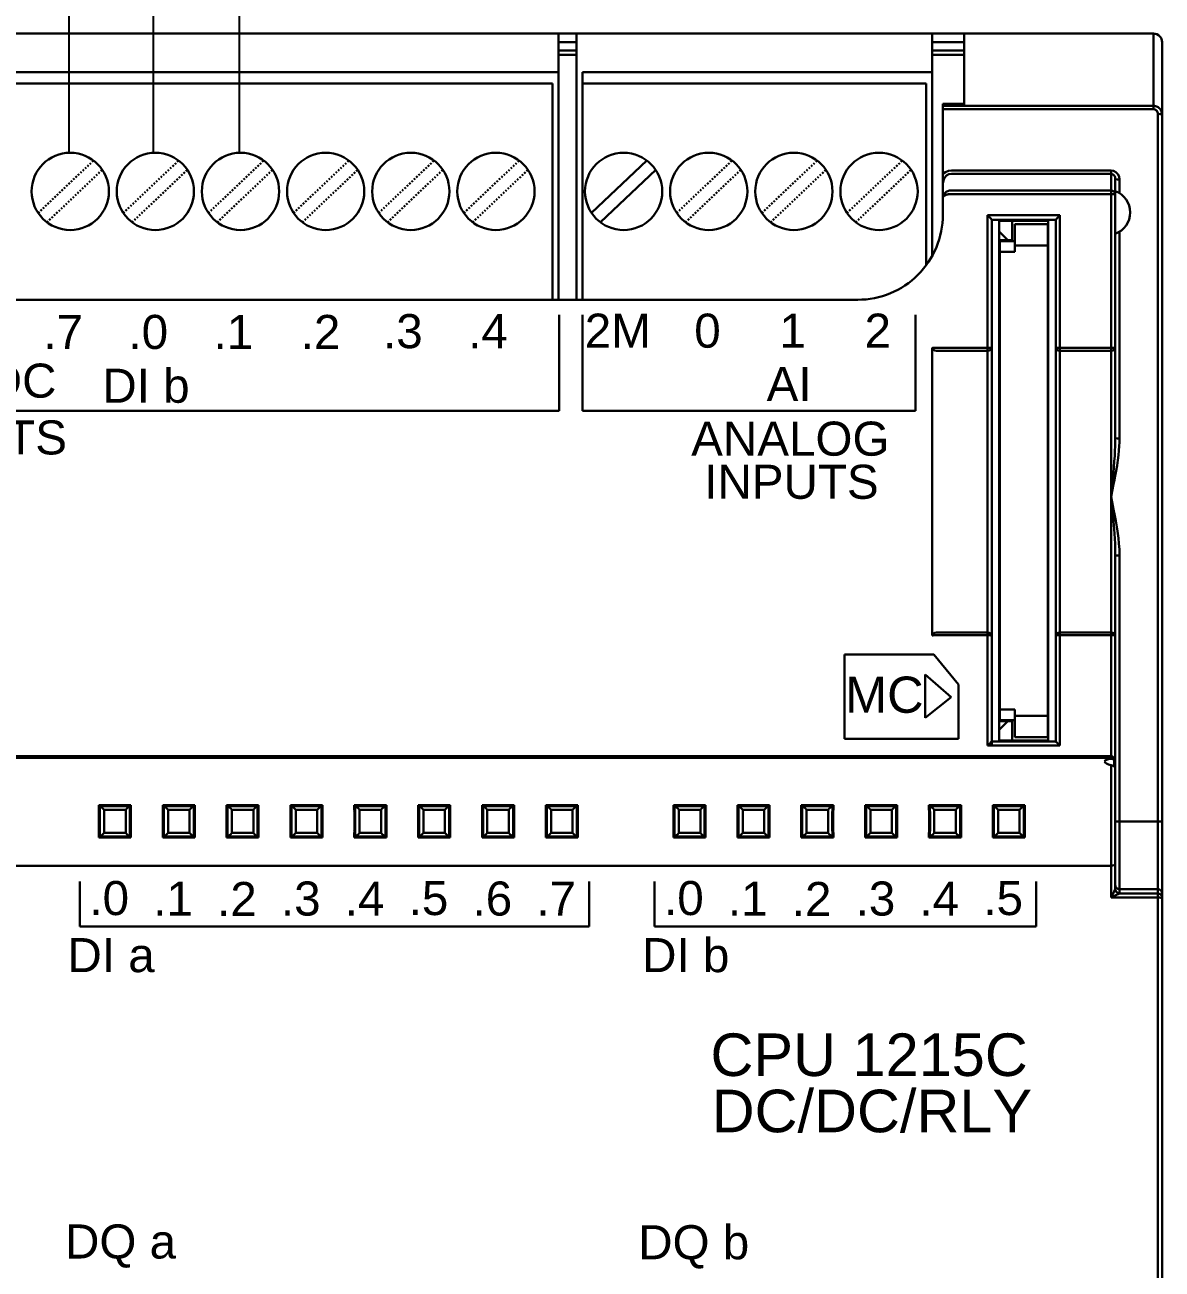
# Model space of a CAD drawing. Extents: x 0 to 414, y 0 to 296.
# Drawn here: x 231.6 to 302.1, y 155.5 to 232.6 of the extents above; entities that cross this region are included whole.
import ezdxf

# ---------------------------------------------------------------- set-up
doc = ezdxf.new("R2010")
doc.units = 0
doc.linetypes.add('DOT', pattern=[0.2, 0.1, -0.1])
doc.layers.get('0').update_dxf_attribs({"lineweight": 30})
doc.layers.add('YEL_14_THHN', color=2, linetype='Continuous')
doc.styles.get("Standard").update_dxf_attribs({"font": 'arial.ttf'})

msp = doc.modelspace()

# ---------------------------------------------------------------- linework, layer by layer
at = {"color": 7, "linetype": 'Continuous'}
for p, q in [((301.604, 232.098), (157.521, 232.098)), ((264.713, 215.606), (264.713, 232.098)), ((264.713, 231.571), (265.822, 231.571)), ((265.822, 215.606), (265.822, 232.098)), ((287.882, 218.328), (287.882, 232.098)), ((287.882, 231.571), (289.861, 231.571)), ((289.861, 227.713), (289.861, 232.098)), ((301.604, 232.098), (301.604, 227.408)), ((302.132, 231.571), (302.132, 183.279)), ((302.132, 100.683), (302.132, 231.571)), ((264.713, 231.043), (265.822, 231.043)), ((265.822, 230.779), (264.713, 230.779)), ((287.882, 231.043), (289.861, 231.043)), ((289.861, 230.779), (287.882, 230.779)), ((264.713, 229.71), (162.535, 229.71)), ((266.205, 229.71), (266.205, 215.606)), ((287.882, 229.71), (266.205, 229.71)), ((162.918, 228.998), (264.331, 228.998)), ((264.331, 228.998), (264.331, 215.606)), ((266.205, 228.998), (287.499, 228.998)), ((287.499, 228.998), (287.499, 217.734)), ((288.541, 220.883), (288.541, 227.748)), ((289.861, 227.748), (288.541, 227.748)), ((289.861, 227.713), (288.541, 227.713)), ((288.541, 227.619), (301.604, 227.619)), ((288.541, 227.408), (301.604, 227.408)), ((301.868, 105.131), (301.868, 227.122)), ((289.069, 223.62), (298.965, 223.62)), ((298.965, 187.153), (298.965, 223.62)), ((289.069, 223.405), (298.965, 223.405)), ((299.229, 207.035), (299.229, 223.09)), ((299.493, 223.05), (299.493, 222.2)), ((298.965, 222.382), (289.069, 222.382)), ((298.965, 222.154), (289.069, 222.156)), ((291.312, 220.843), (295.798, 220.843)), ((291.312, 187.974), (291.312, 220.843)), ((291.576, 212.86), (291.576, 220.555)), ((291.576, 220.553), (295.534, 220.553)), ((291.576, 220.553), (295.534, 220.553)), ((292.038, 220.487), (291.972, 220.553)), ((295.073, 220.487), (295.139, 220.553)), ((295.534, 188.227), (295.534, 220.555)), ((295.798, 187.974), (295.798, 220.843)), ((292.038, 220.487), (295.073, 220.487)), ((292.038, 188.293), (292.038, 220.487)), ((292.566, 219.3), (292.038, 219.828)), ((292.83, 220.487), (292.83, 219.3)), ((295.04, 220.29), (292.995, 220.29)), ((292.995, 218.574), (292.995, 220.29)), ((295.04, 188.491), (295.04, 220.29)), ((295.073, 220.487), (295.073, 188.293)), ((299.493, 219.83), (299.493, 207.012)), ((292.83, 219.3), (292.038, 219.3)), ((292.071, 219.234), (292.995, 219.234)), ((292.071, 219.234), (292.995, 219.234)), ((292.071, 189.547), (292.071, 219.234)), ((292.071, 218.574), (292.995, 218.574)), ((295.04, 218.97), (292.995, 218.97)), ((283.264, 215.606), (167.153, 215.606)), ((291.576, 194.544), (291.576, 212.86)), ((287.882, 212.612), (287.882, 194.801)), ((288.137, 212.629), (291.303, 212.629)), ((288.137, 212.445), (291.303, 212.445)), ((295.798, 212.629), (298.965, 212.629)), ((295.798, 212.445), (298.965, 212.445)), ((299.08, 204.545), (299.029, 204.014)), ((299.029, 204.014), (298.965, 203.384)), ((299.041, 203.749), (298.965, 203.384)), ((299.127, 204.173), (299.041, 203.749)), ((298.965, 203.385), (299.037, 202.665)), ((298.965, 203.384), (299.077, 202.842)), ((299.037, 202.665), (299.073, 202.298)), ((299.229, 199.769), (299.229, 187.069)), ((299.229, 186.96), (299.229, 199.769)), ((299.493, 199.753), (299.493, 178.814)), ((291.306, 194.987), (288.139, 194.987)), ((291.306, 194.813), (288.139, 194.813)), ((291.576, 187.974), (291.576, 194.682)), ((298.965, 194.987), (295.798, 194.987)), ((298.965, 194.813), (295.798, 194.813)), ((292.071, 193.571), (292.038, 193.571)), ((292.071, 190.206), (292.995, 190.206)), ((292.995, 188.491), (292.995, 190.206)), ((292.995, 189.811), (295.04, 189.811)), ((292.038, 189.481), (292.83, 189.481)), ((292.038, 188.953), (292.566, 189.481)), ((292.071, 189.547), (292.995, 189.547)), ((292.83, 189.481), (292.83, 188.293)), ((291.576, 188.227), (295.534, 188.227)), ((291.576, 188.227), (295.535, 188.227)), ((292.038, 188.293), (291.972, 188.227)), ((295.073, 188.293), (292.038, 188.293)), ((292.995, 188.491), (295.04, 188.491)), ((295.073, 188.293), (295.139, 188.227)), ((291.312, 187.974), (295.798, 187.974)), ((298.965, 187.311), (229.761, 187.311)), ((298.965, 187.223), (229.761, 187.223)), ((298.965, 178.552), (298.965, 186.77)), ((299.163, 186.669), (299.163, 187.075)), ((299.212, 186.998), (299.163, 187.075)), ((299.209, 187.06), (299.229, 186.96)), ((299.229, 186.909), (299.212, 186.998)), ((299.229, 179.077), (299.229, 186.909)), ((238.209, 184.273), (236.221, 184.273)), ((236.221, 184.273), (236.283, 184.212)), ((236.283, 184.212), (236.341, 184.211)), ((238.09, 184.211), (236.341, 184.211)), ((237.883, 183.995), (236.548, 183.995)), ((238.09, 184.211), (238.148, 184.212)), ((238.209, 184.273), (238.148, 184.212)), ((238.173, 183.643), (238.172, 183.485)), ((238.208, 183.959), (238.183, 183.939)), ((238.183, 183.939), (238.208, 183.844)), ((242.168, 184.273), (240.18, 184.273)), ((240.241, 184.212), (240.18, 184.273)), ((240.206, 183.939), (240.181, 183.844)), ((240.216, 183.581), (240.215, 183.726)), ((240.217, 183.413), (240.216, 183.581)), ((240.241, 184.212), (240.299, 184.211)), ((242.048, 184.211), (240.299, 184.211)), ((241.841, 183.995), (240.506, 183.995)), ((242.048, 184.211), (242.106, 184.212)), ((242.106, 184.212), (242.168, 184.273)), ((242.131, 183.643), (242.13, 183.485)), ((242.167, 183.959), (242.141, 183.939)), ((242.141, 183.939), (242.166, 183.844)), ((246.126, 184.273), (244.138, 184.273)), ((244.199, 184.212), (244.138, 184.273)), ((244.165, 183.939), (244.139, 183.844)), ((244.175, 183.581), (244.173, 183.726)), ((244.176, 183.413), (244.175, 183.581)), ((244.199, 184.212), (244.257, 184.211)), ((246.007, 184.211), (244.257, 184.211)), ((245.8, 183.995), (244.464, 183.995)), ((246.007, 184.211), (246.064, 184.212)), ((246.064, 184.212), (246.126, 184.273)), ((246.089, 183.567), (246.088, 183.399)), ((246.125, 183.959), (246.099, 183.939)), ((246.099, 183.939), (246.125, 183.844)), ((250.084, 184.273), (248.096, 184.273)), ((248.158, 184.212), (248.096, 184.273)), ((248.123, 183.939), (248.098, 183.844)), ((248.133, 183.581), (248.131, 183.726)), ((248.134, 183.413), (248.133, 183.581)), ((248.158, 184.212), (248.216, 184.211)), ((249.965, 184.211), (248.216, 184.211)), ((249.758, 183.995), (248.423, 183.995)), ((249.965, 184.211), (250.023, 184.212)), ((250.023, 184.212), (250.084, 184.273)), ((250.048, 183.643), (250.047, 183.485)), ((250.083, 183.959), (250.058, 183.939)), ((250.058, 183.939), (250.083, 183.844)), ((254.043, 184.273), (252.055, 184.273)), ((252.116, 184.212), (252.055, 184.273)), ((252.081, 183.939), (252.056, 183.844)), ((252.091, 183.581), (252.09, 183.726)), ((252.092, 183.413), (252.091, 183.581)), ((252.116, 184.212), (252.174, 184.211)), ((253.923, 184.211), (252.174, 184.211)), ((253.716, 183.995), (252.381, 183.995)), ((253.923, 184.211), (253.981, 184.212)), ((253.981, 184.212), (254.043, 184.273)), ((254.006, 183.643), (254.005, 183.485)), ((254.042, 183.959), (254.016, 183.939)), ((254.016, 183.939), (254.041, 183.844)), ((258.001, 184.273), (256.013, 184.273)), ((256.074, 184.212), (256.013, 184.273)), ((256.04, 183.939), (256.014, 183.844)), ((256.05, 183.581), (256.048, 183.726)), ((256.051, 183.413), (256.05, 183.581)), ((256.074, 184.212), (256.132, 184.211)), ((257.882, 184.211), (256.132, 184.211)), ((257.675, 183.995), (256.339, 183.995)), ((257.882, 184.211), (257.939, 184.212)), ((257.939, 184.212), (258.001, 184.273)), ((257.965, 183.643), (257.963, 183.485)), ((258, 183.959), (257.974, 183.939)), ((257.974, 183.939), (258, 183.844)), ((261.959, 184.273), (259.971, 184.273)), ((260.033, 184.212), (259.971, 184.273)), ((259.998, 183.939), (259.972, 183.844)), ((260.008, 183.581), (260.006, 183.726)), ((260.009, 183.413), (260.008, 183.581)), ((260.033, 184.212), (260.091, 184.211)), ((261.84, 184.211), (260.091, 184.211)), ((261.633, 183.995), (260.298, 183.995)), ((261.84, 184.211), (261.898, 184.212)), ((261.898, 184.212), (261.959, 184.273)), ((261.923, 183.643), (261.922, 183.485)), ((261.958, 183.959), (261.932, 183.939)), ((261.932, 183.939), (261.958, 183.844)), ((265.918, 184.273), (263.93, 184.273)), ((263.991, 184.212), (263.93, 184.273)), ((263.956, 183.939), (263.931, 183.844)), ((263.966, 183.581), (263.965, 183.726)), ((263.967, 183.413), (263.966, 183.581)), ((263.991, 184.212), (264.049, 184.211)), ((265.798, 184.211), (264.049, 184.211)), ((265.591, 183.995), (264.256, 183.995)), ((265.798, 184.211), (265.856, 184.212)), ((265.856, 184.212), (265.918, 184.273)), ((265.881, 183.643), (265.88, 183.485)), ((265.917, 183.959), (265.891, 183.939)), ((265.891, 183.939), (265.916, 183.844)), ((273.834, 184.273), (271.846, 184.273)), ((271.908, 184.212), (271.846, 184.273)), ((271.873, 183.939), (271.847, 183.844)), ((271.883, 183.581), (271.881, 183.726)), ((271.884, 183.413), (271.883, 183.581)), ((271.908, 184.212), (271.965, 184.211)), ((273.715, 184.211), (271.965, 184.211)), ((273.508, 183.995), (272.172, 183.995)), ((273.715, 184.211), (273.773, 184.212)), ((273.773, 184.212), (273.834, 184.273)), ((273.798, 183.643), (273.797, 183.485)), ((273.833, 183.959), (273.807, 183.939)), ((273.807, 183.939), (273.833, 183.844)), ((277.792, 184.273), (275.804, 184.273)), ((275.866, 184.212), (275.804, 184.273)), ((275.831, 183.939), (275.806, 183.844)), ((275.841, 183.581), (275.839, 183.726)), ((275.842, 183.413), (275.841, 183.581)), ((275.866, 184.212), (275.924, 184.211)), ((277.673, 184.211), (275.924, 184.211)), ((277.466, 183.995), (276.131, 183.995)), ((277.673, 184.211), (277.731, 184.212)), ((277.731, 184.212), (277.792, 184.273)), ((277.756, 183.643), (277.755, 183.485)), ((277.792, 183.959), (277.766, 183.939)), ((277.766, 183.939), (277.791, 183.844)), ((281.751, 184.273), (279.763, 184.273)), ((279.824, 184.212), (279.763, 184.273)), ((279.789, 183.939), (279.764, 183.844)), ((279.8, 183.581), (279.798, 183.726)), ((279.801, 183.413), (279.8, 183.581)), ((279.824, 184.212), (279.882, 184.211)), ((281.631, 184.211), (279.882, 184.211)), ((281.424, 183.995), (280.089, 183.995)), ((281.631, 184.211), (281.689, 184.212)), ((281.689, 184.212), (281.751, 184.273)), ((281.715, 183.643), (281.713, 183.485)), ((281.75, 183.959), (281.724, 183.939)), ((281.724, 183.939), (281.749, 183.844)), ((285.709, 184.273), (283.721, 184.273)), ((283.783, 184.212), (283.721, 184.273)), ((283.748, 183.939), (283.722, 183.844)), ((283.758, 183.581), (283.756, 183.726)), ((283.759, 183.413), (283.758, 183.581)), ((283.783, 184.212), (283.821, 184.211)), ((283.821, 184.211), (283.84, 184.211)), ((285.59, 184.211), (283.84, 184.211)), ((285.383, 183.995), (284.047, 183.995)), ((285.59, 184.211), (285.648, 184.212)), ((285.648, 184.212), (285.709, 184.273)), ((285.672, 183.567), (285.671, 183.399)), ((285.708, 183.959), (285.682, 183.939)), ((285.682, 183.939), (285.708, 183.844)), ((289.667, 184.273), (287.679, 184.273)), ((287.741, 184.212), (287.679, 184.273)), ((287.706, 183.939), (287.681, 183.844)), ((287.716, 183.581), (287.714, 183.726)), ((287.717, 183.413), (287.716, 183.581)), ((287.741, 184.212), (287.779, 184.211)), ((287.779, 184.211), (287.799, 184.211)), ((289.548, 184.211), (287.799, 184.211)), ((289.341, 183.995), (288.006, 183.995)), ((289.548, 184.211), (289.606, 184.212)), ((289.606, 184.212), (289.667, 184.273)), ((289.631, 183.643), (289.63, 183.485)), ((289.666, 183.959), (289.641, 183.939)), ((289.641, 183.939), (289.666, 183.844)), ((293.626, 184.273), (291.638, 184.273)), ((291.699, 184.212), (291.638, 184.273)), ((291.664, 183.939), (291.639, 183.844)), ((291.674, 183.581), (291.673, 183.726)), ((291.676, 183.413), (291.674, 183.581)), ((291.699, 184.212), (291.738, 184.211)), ((291.738, 184.211), (291.757, 184.211)), ((293.506, 184.211), (291.757, 184.211)), ((293.299, 183.995), (291.964, 183.995)), ((293.506, 184.211), (293.564, 184.212)), ((293.564, 184.212), (293.626, 184.273)), ((238.172, 183.485), (238.171, 183.311)), ((238.171, 183.311), (238.172, 183.136)), ((238.172, 183.136), (238.173, 182.971)), ((238.173, 182.971), (238.174, 182.828)), ((240.216, 182.904), (240.217, 183.062)), ((240.218, 183.236), (240.217, 183.413)), ((240.217, 183.062), (240.218, 183.236)), ((242.13, 183.485), (242.13, 183.311)), ((242.13, 183.311), (242.13, 183.136)), ((242.13, 183.136), (242.131, 182.971)), ((242.131, 182.971), (242.133, 182.828)), ((244.174, 182.904), (244.175, 183.062)), ((244.175, 183.062), (244.176, 183.236)), ((244.176, 183.236), (244.176, 183.413)), ((246.088, 183.399), (246.088, 183.223)), ((246.088, 183.223), (246.089, 183.052)), ((246.089, 183.052), (246.09, 182.896)), ((248.132, 182.904), (248.134, 183.062)), ((248.134, 183.236), (248.134, 183.413)), ((248.134, 183.062), (248.134, 183.236)), ((250.047, 183.485), (250.046, 183.311)), ((250.046, 183.311), (250.046, 183.136)), ((250.046, 183.136), (250.048, 182.971)), ((250.048, 182.971), (250.049, 182.828)), ((252.091, 182.904), (252.092, 183.062)), ((252.093, 183.236), (252.092, 183.413)), ((252.092, 183.062), (252.093, 183.236)), ((254.005, 183.485), (254.005, 183.311)), ((254.005, 183.311), (254.005, 183.136)), ((254.005, 183.136), (254.006, 182.971)), ((254.006, 182.971), (254.008, 182.828)), ((256.049, 182.904), (256.05, 183.062)), ((256.05, 183.062), (256.051, 183.236)), ((256.051, 183.236), (256.051, 183.413)), ((257.963, 183.485), (257.963, 183.311)), ((257.963, 183.311), (257.963, 183.136)), ((257.963, 183.136), (257.964, 182.971)), ((257.964, 182.971), (257.966, 182.828)), ((260.007, 182.904), (260.009, 183.062)), ((260.009, 183.236), (260.009, 183.413)), ((260.009, 183.062), (260.009, 183.236)), ((261.922, 183.485), (261.921, 183.311)), ((261.921, 183.311), (261.921, 183.136)), ((261.921, 183.136), (261.922, 182.971)), ((261.922, 182.971), (261.924, 182.828)), ((263.966, 182.904), (263.967, 183.062)), ((263.968, 183.236), (263.967, 183.413)), ((263.967, 183.062), (263.968, 183.236)), ((265.88, 183.485), (265.879, 183.311)), ((265.879, 183.311), (265.88, 183.136)), ((265.88, 183.136), (265.881, 182.971)), ((265.881, 182.971), (265.883, 182.828)), ((271.882, 182.904), (271.884, 183.062)), ((271.884, 183.236), (271.884, 183.413)), ((271.884, 183.062), (271.884, 183.236)), ((273.797, 183.485), (273.796, 183.311)), ((273.796, 183.311), (273.796, 183.136)), ((273.796, 183.136), (273.797, 182.971)), ((273.797, 182.971), (273.799, 182.828)), ((275.84, 182.904), (275.842, 183.062)), ((275.842, 183.236), (275.842, 183.413)), ((275.842, 183.062), (275.842, 183.236)), ((277.755, 183.485), (277.754, 183.311)), ((277.754, 183.311), (277.755, 183.136)), ((277.755, 183.136), (277.756, 182.971)), ((277.756, 182.971), (277.758, 182.828)), ((279.799, 182.904), (279.8, 183.062)), ((279.8, 183.062), (279.801, 183.236)), ((279.801, 183.236), (279.801, 183.413)), ((281.713, 183.485), (281.713, 183.311)), ((281.713, 183.311), (281.713, 183.136)), ((281.713, 183.136), (281.714, 182.971)), ((281.714, 182.971), (281.716, 182.828)), ((283.757, 182.904), (283.759, 183.062)), ((283.759, 183.236), (283.759, 183.413)), ((283.759, 183.062), (283.759, 183.236)), ((285.671, 183.399), (285.671, 183.223)), ((285.671, 183.223), (285.672, 183.052)), ((287.715, 182.904), (287.717, 183.062)), ((287.717, 183.236), (287.717, 183.413)), ((287.717, 183.062), (287.717, 183.236)), ((289.63, 183.485), (289.629, 183.311)), ((289.629, 183.311), (289.63, 183.136)), ((289.63, 183.136), (289.631, 182.971)), ((289.631, 182.971), (289.632, 182.828)), ((291.674, 182.904), (291.675, 183.062)), ((291.675, 183.062), (291.676, 183.236)), ((291.676, 183.236), (291.676, 183.413)), ((302.132, 183.279), (299.229, 183.279)), ((236.221, 182.285), (236.283, 182.347)), ((238.209, 182.285), (236.221, 182.285)), ((236.341, 182.348), (236.283, 182.347)), ((236.341, 182.348), (238.09, 182.348)), ((236.548, 182.564), (237.883, 182.564)), ((238.148, 182.347), (238.09, 182.348)), ((238.209, 182.285), (238.148, 182.347)), ((238.183, 182.62), (238.208, 182.714)), ((240.241, 182.347), (240.18, 182.285)), ((242.168, 182.285), (240.18, 182.285)), ((240.206, 182.62), (240.181, 182.714)), ((240.181, 182.599), (240.206, 182.62)), ((240.299, 182.348), (240.241, 182.347)), ((240.299, 182.348), (242.048, 182.348)), ((240.506, 182.564), (241.841, 182.564)), ((242.106, 182.347), (242.048, 182.348)), ((242.106, 182.347), (242.168, 182.285)), ((242.141, 182.62), (242.166, 182.714)), ((244.199, 182.347), (244.138, 182.285)), ((246.126, 182.285), (244.138, 182.285)), ((244.165, 182.62), (244.139, 182.714)), ((244.139, 182.599), (244.165, 182.62)), ((244.257, 182.348), (244.199, 182.347)), ((244.257, 182.348), (246.007, 182.348)), ((244.464, 182.564), (245.8, 182.564)), ((246.064, 182.347), (246.007, 182.348)), ((246.064, 182.347), (246.126, 182.285)), ((246.099, 182.62), (246.125, 182.714)), ((248.158, 182.347), (248.096, 182.285)), ((250.084, 182.285), (248.096, 182.285)), ((248.097, 182.599), (248.123, 182.62)), ((248.123, 182.62), (248.098, 182.714)), ((248.216, 182.348), (248.158, 182.347)), ((248.216, 182.348), (249.965, 182.348)), ((248.423, 182.564), (249.758, 182.564)), ((250.023, 182.347), (249.965, 182.348)), ((250.023, 182.347), (250.084, 182.285)), ((250.058, 182.62), (250.083, 182.714)), ((252.116, 182.347), (252.055, 182.285)), ((254.043, 182.285), (252.055, 182.285)), ((252.081, 182.62), (252.056, 182.714)), ((252.056, 182.599), (252.081, 182.62)), ((252.174, 182.348), (252.116, 182.347)), ((252.174, 182.348), (253.923, 182.348)), ((252.381, 182.564), (253.716, 182.564)), ((253.981, 182.347), (253.923, 182.348)), ((253.981, 182.347), (254.043, 182.285)), ((254.016, 182.62), (254.041, 182.714)), ((256.074, 182.347), (256.013, 182.285)), ((258.001, 182.285), (256.013, 182.285)), ((256.04, 182.62), (256.014, 182.714)), ((256.014, 182.599), (256.04, 182.62)), ((256.132, 182.348), (256.074, 182.347)), ((256.132, 182.348), (257.882, 182.348)), ((256.339, 182.564), (257.675, 182.564)), ((257.939, 182.347), (257.882, 182.348)), ((257.939, 182.347), (258.001, 182.285)), ((257.974, 182.62), (258, 182.714)), ((260.033, 182.347), (259.971, 182.285)), ((261.959, 182.285), (259.971, 182.285)), ((259.998, 182.62), (259.972, 182.714)), ((259.972, 182.599), (259.998, 182.62)), ((260.091, 182.348), (260.033, 182.347)), ((260.091, 182.348), (261.84, 182.348)), ((260.298, 182.564), (261.633, 182.564)), ((261.898, 182.347), (261.84, 182.348)), ((261.898, 182.347), (261.959, 182.285)), ((261.932, 182.62), (261.958, 182.714)), ((263.93, 182.599), (263.956, 182.62)), ((263.991, 182.347), (263.93, 182.285)), ((265.918, 182.285), (263.93, 182.285)), ((263.956, 182.62), (263.931, 182.714)), ((264.049, 182.348), (263.991, 182.347)), ((264.049, 182.348), (265.798, 182.348)), ((264.256, 182.564), (265.591, 182.564)), ((265.856, 182.347), (265.798, 182.348)), ((265.856, 182.347), (265.918, 182.285)), ((265.891, 182.62), (265.916, 182.714)), ((271.908, 182.347), (271.846, 182.285)), ((273.834, 182.285), (271.846, 182.285)), ((271.873, 182.62), (271.847, 182.714)), ((271.847, 182.599), (271.873, 182.62)), ((271.965, 182.348), (271.908, 182.347)), ((271.965, 182.348), (273.715, 182.348)), ((272.172, 182.564), (273.508, 182.564)), ((273.773, 182.347), (273.715, 182.348)), ((273.773, 182.347), (273.834, 182.285)), ((273.807, 182.62), (273.833, 182.714)), ((275.866, 182.347), (275.804, 182.285)), ((277.792, 182.285), (275.804, 182.285)), ((275.805, 182.599), (275.831, 182.62)), ((275.831, 182.62), (275.806, 182.714)), ((275.924, 182.348), (275.866, 182.347)), ((275.924, 182.348), (277.673, 182.348)), ((276.131, 182.564), (277.466, 182.564)), ((277.731, 182.347), (277.673, 182.348)), ((277.731, 182.347), (277.792, 182.285)), ((277.766, 182.62), (277.791, 182.714)), ((279.824, 182.347), (279.763, 182.285)), ((281.751, 182.285), (279.763, 182.285)), ((279.789, 182.62), (279.764, 182.714)), ((279.764, 182.599), (279.789, 182.62)), ((279.882, 182.348), (279.824, 182.347)), ((279.882, 182.348), (281.631, 182.348)), ((280.089, 182.564), (281.424, 182.564)), ((281.689, 182.347), (281.631, 182.348)), ((281.689, 182.347), (281.751, 182.285)), ((281.724, 182.62), (281.749, 182.714)), ((283.783, 182.347), (283.721, 182.285)), ((285.709, 182.285), (283.721, 182.285)), ((283.748, 182.62), (283.722, 182.714)), ((283.722, 182.599), (283.748, 182.62)), ((283.84, 182.348), (283.783, 182.347)), ((283.84, 182.348), (285.59, 182.348)), ((284.047, 182.564), (285.383, 182.564)), ((285.648, 182.347), (285.59, 182.348)), ((285.648, 182.347), (285.709, 182.285)), ((285.682, 182.62), (285.708, 182.714)), ((287.741, 182.347), (287.679, 182.285)), ((289.667, 182.285), (287.679, 182.285)), ((287.68, 182.599), (287.706, 182.62)), ((287.706, 182.62), (287.681, 182.714)), ((287.799, 182.348), (287.741, 182.347)), ((287.799, 182.348), (289.548, 182.348)), ((288.006, 182.564), (289.341, 182.564)), ((289.567, 182.347), (289.548, 182.348)), ((289.606, 182.347), (289.567, 182.347)), ((289.606, 182.347), (289.667, 182.285)), ((289.641, 182.62), (289.666, 182.714)), ((291.699, 182.347), (291.638, 182.285)), ((293.626, 182.285), (291.638, 182.285)), ((291.664, 182.62), (291.639, 182.714)), ((291.639, 182.599), (291.664, 182.62)), ((291.757, 182.348), (291.699, 182.347)), ((291.757, 182.348), (293.506, 182.348)), ((291.964, 182.564), (293.299, 182.564)), ((293.526, 182.347), (293.506, 182.348)), ((293.564, 182.347), (293.526, 182.347)), ((293.564, 182.347), (293.626, 182.285)), ((298.965, 180.53), (229.761, 180.53)), ((299.152, 178.925), (298.965, 178.552)), ((299.206, 179.03), (299.152, 178.925)), ((301.868, 179.073), (299.493, 179.073)), ((299.217, 178.677), (298.965, 178.552)), ((301.868, 178.552), (298.965, 178.552)), ((299.34, 178.737), (299.217, 178.677)), ((299.402, 178.768), (299.34, 178.737)), ((301.868, 178.809), (299.49, 178.809))]:
    msp.add_line(p, q, dxfattribs=at)
at = {"linetype": 'DOT'}
for p, q in [((232.458, 220.985), (235.887, 224.233)), ((233.002, 220.41), (236.431, 223.658)), ((237.735, 220.985), (241.165, 224.233)), ((238.28, 220.41), (241.709, 223.658)), ((243.013, 220.985), (246.442, 224.233)), ((243.558, 220.41), (246.987, 223.658)), ((248.291, 220.985), (251.72, 224.233)), ((248.835, 220.41), (252.265, 223.658)), ((253.569, 220.985), (256.998, 224.233)), ((254.113, 220.41), (257.542, 223.658)), ((258.846, 220.985), (262.276, 224.233)), ((259.391, 220.41), (262.82, 223.658)), ((272.041, 220.985), (275.47, 224.233)), ((272.585, 220.41), (276.015, 223.658)), ((277.319, 220.985), (280.748, 224.233)), ((277.863, 220.41), (281.292, 223.658)), ((282.596, 220.985), (286.026, 224.233)), ((283.141, 220.41), (286.57, 223.658)), ((235.038, 176.76), (235.038, 176.76))]:
    msp.add_line(p, q, dxfattribs=at)
for p, q in [((266.763, 220.985), (270.192, 224.233)), ((267.307, 220.41), (270.737, 223.658)), ((264.763, 214.674), (264.763, 208.719)), ((266.205, 214.674), (266.205, 208.718)), ((286.846, 214.674), (286.846, 208.718)), ((189.901, 208.719), (264.763, 208.719)), ((266.205, 208.718), (286.846, 208.718)), ((282.448, 188.388), (282.448, 193.615)), ((282.448, 193.615), (287.983, 193.615)), ((287.983, 193.615), (289.519, 191.768)), ((289.058, 190.972), (287.435, 192.386)), ((287.435, 192.386), (287.435, 189.698)), ((289.518, 191.77), (289.518, 188.388)), ((287.435, 189.698), (289.058, 190.972)), ((289.518, 188.388), (282.448, 188.388)), ((235.038, 176.76), (235.038, 179.552)), ((266.624, 176.76), (266.624, 179.552)), ((270.662, 176.76), (270.662, 179.552)), ((294.332, 176.76), (294.332, 179.552)), ((235.038, 176.76), (266.624, 176.76)), ((270.662, 176.76), (294.332, 176.76))]:
    msp.add_line(p, q)
at = {"color": 7, "linetype": 'Continuous'}
for points in [[(301.604, 227.619), (301.663, 227.616), (301.72, 227.606), (301.777, 227.589), (301.835, 227.565), (301.893, 227.531), (301.951, 227.485), (302.007, 227.427), (302.058, 227.354), (302.098, 227.269), (302.123, 227.176), (302.132, 227.078)], [(301.604, 227.408), (301.633, 227.406), (301.662, 227.401), (301.69, 227.392), (301.719, 227.379), (301.748, 227.362), (301.777, 227.338), (301.806, 227.306), (301.831, 227.268), (301.851, 227.223), (301.863, 227.174), (301.868, 227.122)], [(302.132, 227.078), (302.096, 227.1), (302, 227.116), (301.868, 227.122)], [(288.541, 223.402), (288.702, 223.522), (288.88, 223.595), (289.069, 223.62)], [(298.965, 223.62), (299.121, 223.594), (299.264, 223.519), (299.384, 223.397), (299.464, 223.235), (299.493, 223.05)], [(288.541, 222.805), (288.57, 223), (288.651, 223.171), (288.77, 223.3), (288.914, 223.379), (289.069, 223.405)], [(298.965, 223.405), (299.043, 223.391), (299.114, 223.35), (299.174, 223.282), (299.215, 223.192), (299.229, 223.09)], [(299.229, 223.09), (299.264, 223.07), (299.361, 223.056), (299.493, 223.05)], [(288.541, 221.919), (288.545, 221.973), (288.556, 222.026), (288.573, 222.077), (288.597, 222.126), (288.627, 222.171), (288.662, 222.213), (288.702, 222.251), (288.746, 222.285), (288.795, 222.314), (288.846, 222.338), (288.899, 222.357), (288.954, 222.371), (289.01, 222.379), (289.069, 222.382)], [(289.069, 222.154), (289.01, 222.152), (288.954, 222.148), (288.899, 222.141), (288.846, 222.132), (288.795, 222.119), (288.746, 222.105), (288.702, 222.088), (288.662, 222.068), (288.627, 222.047), (288.597, 222.024), (288.573, 221.999), (288.556, 221.973), (288.545, 221.946), (288.541, 221.919)], [(298.965, 222.382), (299.065, 222.363), (299.15, 222.308), (299.209, 222.225), (299.229, 222.127)], [(299.229, 222.127), (299.209, 222.137), (299.15, 222.146), (299.065, 222.152), (298.965, 222.154)], [(291.576, 220.555), (291.557, 220.584), (291.51, 220.638), (291.449, 220.703), (291.381, 220.774), (291.312, 220.843)], [(295.534, 220.555), (295.554, 220.584), (295.6, 220.638), (295.661, 220.703), (295.729, 220.774), (295.798, 220.843)], [(287.873, 212.607), (287.878, 212.611), (287.896, 212.616), (287.929, 212.62), (287.98, 212.624), (288.049, 212.628), (288.137, 212.629)], [(287.873, 212.607), (287.892, 212.546), (287.949, 212.493), (288.035, 212.458), (288.137, 212.445)], [(291.303, 212.629), (291.355, 212.628), (291.411, 212.627), (291.466, 212.624), (291.515, 212.62), (291.552, 212.614), (291.567, 212.607)], [(291.567, 212.607), (291.548, 212.546), (291.491, 212.493), (291.405, 212.458), (291.303, 212.445)], [(295.534, 212.607), (295.54, 212.611), (295.557, 212.616), (295.59, 212.62), (295.641, 212.624), (295.711, 212.628), (295.798, 212.629)], [(295.534, 212.607), (295.554, 212.546), (295.611, 212.493), (295.697, 212.458), (295.798, 212.445)], [(298.965, 212.629), (299.017, 212.628), (299.072, 212.627), (299.127, 212.624), (299.177, 212.62), (299.214, 212.614), (299.229, 212.607)], [(299.229, 212.607), (299.209, 212.546), (299.153, 212.493), (299.067, 212.458), (298.965, 212.445)], [(299.229, 207.035), (299.227, 206.793), (299.22, 206.528), (299.208, 206.24), (299.191, 205.927), (299.168, 205.586), (299.14, 205.221), (299.109, 204.863), (299.08, 204.545)], [(299.493, 207.012), (299.489, 206.782), (299.477, 206.534), (299.457, 206.267), (299.427, 205.981), (299.388, 205.672), (299.339, 205.342), (299.284, 205.007), (299.228, 204.694), (299.175, 204.419), (299.127, 204.173)], [(299.229, 207.035), (299.264, 207.023), (299.361, 207.015), (299.493, 207.012)], [(299.077, 202.842), (299.145, 202.505), (299.181, 202.317), (299.22, 202.115), (299.26, 201.897), (299.301, 201.66), (299.343, 201.403), (299.384, 201.125), (299.423, 200.824), (299.457, 200.496), (299.482, 200.137), (299.493, 199.753)], [(299.073, 202.298), (299.112, 201.873), (299.133, 201.635), (299.154, 201.379), (299.175, 201.103), (299.194, 200.806), (299.211, 200.485), (299.224, 200.137), (299.229, 199.769)], [(299.229, 199.769), (299.264, 199.761), (299.361, 199.755), (299.493, 199.753)], [(287.875, 194.799), (287.895, 194.87), (287.952, 194.931), (288.038, 194.972), (288.139, 194.987)], [(288.139, 194.813), (288.087, 194.812), (288.032, 194.811), (287.977, 194.81), (287.927, 194.807), (287.89, 194.803), (287.875, 194.799)], [(291.57, 194.799), (291.55, 194.87), (291.494, 194.931), (291.408, 194.972), (291.306, 194.987)], [(291.57, 194.799), (291.565, 194.802), (291.547, 194.804), (291.514, 194.807), (291.464, 194.81), (291.394, 194.812), (291.306, 194.813)], [(295.534, 194.799), (295.554, 194.87), (295.611, 194.931), (295.697, 194.972), (295.798, 194.987)], [(295.798, 194.813), (295.746, 194.812), (295.691, 194.811), (295.636, 194.81), (295.586, 194.807), (295.549, 194.803), (295.534, 194.799)], [(299.229, 194.799), (299.209, 194.87), (299.153, 194.931), (299.067, 194.972), (298.965, 194.987)], [(299.229, 194.799), (299.224, 194.802), (299.206, 194.804), (299.173, 194.807), (299.123, 194.81), (299.053, 194.812), (298.965, 194.813)], [(291.312, 187.974), (291.393, 188.054), (291.465, 188.125), (291.522, 188.179), (291.56, 188.214), (291.576, 188.227)], [(295.535, 188.227), (295.551, 188.214), (295.589, 188.179), (295.645, 188.125), (295.717, 188.054), (295.798, 187.974)], [(298.965, 187.153), (298.804, 187.134), (298.678, 187.102), (298.597, 187.056), (298.569, 186.999)], [(298.569, 186.999), (298.597, 186.934), (298.678, 186.868), (298.804, 186.81), (298.965, 186.77)], [(298.965, 187.311), (299.046, 187.3), (299.118, 187.267), (299.176, 187.215), (299.215, 187.147), (299.229, 187.069)], [(298.965, 187.223), (299.066, 187.203), (299.152, 187.146), (299.209, 187.06)], [(299.163, 187.075), (299.107, 187.12), (299.038, 187.147), (298.965, 187.153)], [(298.965, 186.77), (299.038, 186.75), (299.107, 186.716), (299.163, 186.669)], [(299.163, 186.669), (299.212, 186.591), (299.229, 186.503)], [(236.221, 182.285), (236.223, 182.945), (236.223, 183.614), (236.221, 184.273)], [(236.283, 184.212), (236.285, 183.592), (236.285, 182.967), (236.283, 182.347)], [(236.341, 184.211), (236.407, 184.139), (236.476, 184.067), (236.548, 183.995)], [(236.548, 183.995), (236.549, 183.04), (236.548, 182.564)], [(237.883, 182.564), (237.882, 183.518), (237.883, 183.995)], [(238.09, 184.211), (238.023, 184.139), (237.954, 184.067), (237.883, 183.995)], [(238.148, 182.347), (238.146, 182.967), (238.146, 183.592), (238.148, 184.212)], [(238.183, 183.939), (238.181, 183.929), (238.179, 183.906), (238.178, 183.872), (238.176, 183.828), (238.175, 183.775), (238.173, 183.643)], [(238.209, 182.285), (238.207, 182.945), (238.207, 183.614), (238.209, 184.273)], [(240.18, 182.285), (240.182, 182.945), (240.182, 183.614), (240.18, 184.273)], [(240.215, 183.726), (240.214, 183.787), (240.212, 183.839), (240.211, 183.881), (240.209, 183.912), (240.208, 183.932), (240.206, 183.939)], [(240.241, 184.212), (240.243, 183.592), (240.243, 182.967), (240.241, 182.347)], [(240.299, 184.211), (240.366, 184.139), (240.435, 184.067), (240.506, 183.995)], [(240.506, 183.995), (240.507, 183.04), (240.506, 182.564)], [(241.841, 182.564), (241.84, 183.518), (241.841, 183.995)], [(242.048, 184.211), (241.982, 184.139), (241.913, 184.067), (241.841, 183.995)], [(242.106, 182.347), (242.104, 182.967), (242.104, 183.592), (242.106, 184.212)], [(242.141, 183.939), (242.139, 183.929), (242.138, 183.906), (242.136, 183.872), (242.135, 183.828), (242.133, 183.775), (242.131, 183.643)], [(242.168, 182.285), (242.166, 182.945), (242.166, 183.614), (242.168, 184.273)], [(244.138, 182.285), (244.14, 182.945), (244.14, 183.614), (244.138, 184.273)], [(244.173, 183.726), (244.172, 183.787), (244.171, 183.839), (244.169, 183.881), (244.168, 183.912), (244.166, 183.932), (244.165, 183.939)], [(244.199, 184.212), (244.201, 183.592), (244.201, 182.967), (244.199, 182.347)], [(244.257, 184.211), (244.324, 184.139), (244.393, 184.067), (244.464, 183.995)], [(244.464, 183.995), (244.465, 183.04), (244.464, 182.564)], [(245.8, 182.564), (245.799, 183.518), (245.8, 183.995)], [(246.007, 184.211), (245.94, 184.139), (245.871, 184.067), (245.8, 183.995)], [(246.064, 182.347), (246.063, 182.967), (246.063, 183.592), (246.064, 184.212)], [(246.099, 183.939), (246.097, 183.929), (246.096, 183.906), (246.094, 183.872), (246.093, 183.828), (246.092, 183.775), (246.091, 183.713), (246.089, 183.567)], [(246.126, 182.285), (246.124, 182.945), (246.124, 183.614), (246.126, 184.273)], [(248.096, 182.285), (248.098, 182.945), (248.098, 183.614), (248.096, 184.273)], [(248.131, 183.726), (248.13, 183.787), (248.129, 183.839), (248.128, 183.881), (248.126, 183.912), (248.125, 183.932), (248.123, 183.939)], [(248.158, 184.212), (248.16, 183.592), (248.16, 182.967), (248.158, 182.347)], [(248.216, 184.211), (248.282, 184.139), (248.351, 184.067), (248.423, 183.995)], [(248.423, 183.995), (248.424, 183.04), (248.423, 182.564)], [(249.758, 182.564), (249.757, 183.518), (249.758, 183.995)], [(249.965, 184.211), (249.898, 184.139), (249.829, 184.067), (249.758, 183.995)], [(250.023, 182.347), (250.021, 182.967), (250.021, 183.592), (250.023, 184.212)], [(250.058, 183.939), (250.056, 183.929), (250.054, 183.906), (250.053, 183.872), (250.051, 183.828), (250.05, 183.775), (250.048, 183.643)], [(250.084, 182.285), (250.082, 182.945), (250.082, 183.614), (250.084, 184.273)], [(252.055, 182.285), (252.057, 182.945), (252.057, 183.614), (252.055, 184.273)], [(252.09, 183.726), (252.088, 183.787), (252.087, 183.839), (252.086, 183.881), (252.084, 183.912), (252.083, 183.932), (252.081, 183.939)], [(252.116, 184.212), (252.118, 183.592), (252.118, 182.967), (252.116, 182.347)], [(252.174, 184.211), (252.241, 184.139), (252.31, 184.067), (252.381, 183.995)], [(252.381, 183.995), (252.382, 183.04), (252.381, 182.564)], [(253.716, 182.564), (253.715, 183.518), (253.716, 183.995)], [(253.923, 184.211), (253.857, 184.139), (253.788, 184.067), (253.716, 183.995)], [(253.981, 182.347), (253.979, 182.967), (253.979, 183.592), (253.981, 184.212)], [(254.016, 183.939), (254.014, 183.929), (254.012, 183.906), (254.011, 183.872), (254.01, 183.828), (254.008, 183.775), (254.006, 183.643)], [(254.043, 182.285), (254.041, 182.945), (254.041, 183.614), (254.043, 184.273)], [(256.013, 182.285), (256.015, 182.945), (256.015, 183.614), (256.013, 184.273)], [(256.048, 183.726), (256.047, 183.787), (256.046, 183.839), (256.044, 183.881), (256.043, 183.912), (256.041, 183.932), (256.04, 183.939)], [(256.074, 184.212), (256.076, 183.592), (256.076, 182.967), (256.074, 182.347)], [(256.132, 184.211), (256.199, 184.139), (256.268, 184.067), (256.339, 183.995)], [(256.339, 183.995), (256.34, 183.04), (256.339, 182.564)], [(257.674, 182.564), (257.674, 183.518), (257.674, 183.995)], [(257.882, 184.211), (257.815, 184.139), (257.746, 184.067), (257.675, 183.995)], [(257.939, 182.347), (257.938, 182.967), (257.938, 183.592), (257.939, 184.212)], [(257.974, 183.939), (257.972, 183.929), (257.971, 183.906), (257.969, 183.872), (257.968, 183.828), (257.967, 183.775), (257.965, 183.643)], [(258.001, 182.285), (257.999, 182.945), (257.999, 183.614), (258.001, 184.273)], [(259.971, 182.285), (259.973, 182.945), (259.973, 183.614), (259.971, 184.273)], [(260.006, 183.726), (260.005, 183.787), (260.004, 183.839), (260.002, 183.881), (260.001, 183.912), (259.999, 183.932), (259.998, 183.939)], [(260.033, 184.212), (260.035, 183.592), (260.035, 182.967), (260.033, 182.347)], [(260.091, 184.211), (260.157, 184.139), (260.226, 184.067), (260.298, 183.995)], [(260.298, 183.995), (260.298, 183.04), (260.298, 182.564)], [(261.633, 182.564), (261.632, 183.518), (261.633, 183.995)], [(261.84, 184.211), (261.773, 184.139), (261.704, 184.067), (261.633, 183.995)], [(261.898, 182.347), (261.896, 182.967), (261.896, 183.592), (261.898, 184.212)], [(261.932, 183.939), (261.931, 183.929), (261.929, 183.906), (261.928, 183.872), (261.926, 183.828), (261.925, 183.775), (261.923, 183.643)], [(261.959, 182.285), (261.957, 182.945), (261.957, 183.614), (261.959, 184.273)], [(263.93, 182.285), (263.931, 182.945), (263.931, 183.614), (263.93, 184.273)], [(263.965, 183.726), (263.963, 183.787), (263.962, 183.839), (263.961, 183.881), (263.959, 183.912), (263.958, 183.932), (263.956, 183.939)], [(263.991, 184.212), (263.993, 183.592), (263.993, 182.967), (263.991, 182.347)], [(264.049, 184.211), (264.115, 184.139), (264.185, 184.067), (264.256, 183.995)], [(264.256, 183.995), (264.257, 183.04), (264.256, 182.564)], [(265.591, 182.564), (265.59, 183.518), (265.591, 183.995)], [(265.798, 184.211), (265.732, 184.139), (265.663, 184.067), (265.591, 183.995)], [(265.856, 182.347), (265.854, 182.967), (265.854, 183.592), (265.856, 184.212)], [(265.891, 183.939), (265.889, 183.929), (265.887, 183.906), (265.886, 183.872), (265.885, 183.828), (265.883, 183.775), (265.881, 183.643)], [(265.918, 182.285), (265.916, 182.945), (265.916, 183.614), (265.918, 184.273)], [(271.846, 182.285), (271.848, 182.945), (271.848, 183.614), (271.846, 184.273)], [(271.881, 183.726), (271.88, 183.787), (271.879, 183.839), (271.877, 183.881), (271.876, 183.912), (271.874, 183.932), (271.873, 183.939)], [(271.908, 184.212), (271.909, 183.592), (271.909, 182.967), (271.908, 182.347)], [(271.965, 184.211), (272.032, 184.139), (272.101, 184.067), (272.172, 183.995)], [(272.173, 183.995), (272.173, 183.04), (272.173, 182.564)], [(273.508, 182.564), (273.507, 183.518), (273.508, 183.995)], [(273.715, 184.211), (273.648, 184.139), (273.579, 184.067), (273.508, 183.995)], [(273.773, 182.347), (273.771, 182.967), (273.771, 183.592), (273.773, 184.212)], [(273.807, 183.939), (273.806, 183.929), (273.804, 183.906), (273.803, 183.872), (273.801, 183.828), (273.8, 183.775), (273.798, 183.643)], [(273.834, 182.285), (273.832, 182.945), (273.832, 183.614), (273.834, 184.273)], [(275.804, 182.285), (275.806, 182.945), (275.806, 183.614), (275.804, 184.273)], [(275.839, 183.726), (275.838, 183.787), (275.837, 183.839), (275.836, 183.881), (275.834, 183.912), (275.833, 183.932), (275.831, 183.939)], [(275.866, 184.212), (275.868, 183.592), (275.868, 182.967), (275.866, 182.347)], [(275.924, 184.211), (275.99, 184.139), (276.059, 184.067), (276.131, 183.995)], [(276.131, 183.995), (276.132, 183.04), (276.131, 182.564)], [(277.466, 182.564), (277.465, 183.518), (277.466, 183.995)], [(277.673, 184.211), (277.607, 184.139), (277.537, 184.067), (277.466, 183.995)], [(277.731, 182.347), (277.729, 182.967), (277.729, 183.592), (277.731, 184.212)], [(277.766, 183.939), (277.764, 183.929), (277.762, 183.906), (277.761, 183.872), (277.76, 183.828), (277.758, 183.775), (277.756, 183.643)], [(277.792, 182.285), (277.79, 182.945), (277.79, 183.614), (277.792, 184.273)], [(279.763, 182.285), (279.765, 182.945), (279.765, 183.614), (279.763, 184.273)], [(279.798, 183.726), (279.797, 183.787), (279.795, 183.839), (279.794, 183.881), (279.793, 183.912), (279.791, 183.932), (279.789, 183.939)], [(279.824, 184.212), (279.826, 183.592), (279.826, 182.967), (279.824, 182.347)], [(279.882, 184.211), (279.949, 184.139), (280.018, 184.067), (280.089, 183.995)], [(280.089, 183.995), (280.09, 183.04), (280.089, 182.564)], [(281.631, 184.211), (281.565, 184.139), (281.496, 184.067), (281.424, 183.995)], [(281.424, 182.564), (281.424, 183.518), (281.424, 183.995)], [(281.689, 182.347), (281.687, 182.967), (281.687, 183.592), (281.689, 184.212)], [(281.724, 183.939), (281.722, 183.929), (281.721, 183.906), (281.719, 183.872), (281.718, 183.828), (281.717, 183.775), (281.715, 183.643)], [(281.751, 182.285), (281.749, 182.945), (281.749, 183.614), (281.751, 184.273)], [(283.721, 182.285), (283.723, 182.945), (283.723, 183.614), (283.721, 184.273)], [(283.756, 183.726), (283.755, 183.787), (283.754, 183.839), (283.752, 183.881), (283.751, 183.912), (283.749, 183.932), (283.748, 183.939)], [(283.783, 184.212), (283.784, 183.592), (283.784, 182.967), (283.783, 182.347)], [(283.84, 184.211), (283.907, 184.139), (283.976, 184.067), (284.047, 183.995)], [(284.048, 183.995), (284.048, 183.04), (284.048, 182.564)], [(285.383, 182.564), (285.382, 183.518), (285.383, 183.995)], [(285.59, 184.211), (285.523, 184.139), (285.454, 184.067), (285.383, 183.995)], [(285.648, 182.347), (285.646, 182.967), (285.646, 183.592), (285.648, 184.212)], [(285.682, 183.939), (285.681, 183.929), (285.679, 183.906), (285.677, 183.872), (285.676, 183.828), (285.675, 183.775), (285.674, 183.713), (285.672, 183.567)], [(285.709, 182.285), (285.707, 182.945), (285.707, 183.614), (285.709, 184.273)], [(287.679, 182.285), (287.681, 182.945), (287.681, 183.614), (287.679, 184.273)], [(287.714, 183.726), (287.713, 183.787), (287.712, 183.839), (287.711, 183.881), (287.709, 183.912), (287.708, 183.932), (287.706, 183.939)], [(287.741, 184.212), (287.743, 183.592), (287.743, 182.967), (287.741, 182.347)], [(287.799, 184.211), (287.865, 184.139), (287.934, 184.067), (288.006, 183.995)], [(288.006, 183.995), (288.007, 183.04), (288.006, 182.564)], [(289.341, 182.564), (289.34, 183.518), (289.341, 183.995)], [(289.548, 184.211), (289.482, 184.139), (289.412, 184.067), (289.341, 183.995)], [(289.606, 182.347), (289.604, 182.967), (289.604, 183.592), (289.606, 184.212)], [(289.641, 183.939), (289.639, 183.929), (289.637, 183.906), (289.636, 183.872), (289.634, 183.828), (289.633, 183.775), (289.631, 183.643)], [(289.667, 182.285), (289.665, 182.945), (289.665, 183.614), (289.667, 184.273)], [(291.638, 182.285), (291.64, 182.945), (291.64, 183.614), (291.638, 184.273)], [(291.673, 183.726), (291.672, 183.787), (291.67, 183.839), (291.669, 183.881), (291.668, 183.912), (291.666, 183.932), (291.664, 183.939)], [(291.699, 184.212), (291.701, 183.592), (291.701, 182.967), (291.699, 182.347)], [(291.757, 184.211), (291.824, 184.139), (291.893, 184.067), (291.964, 183.995)], [(291.964, 183.995), (291.965, 183.04), (291.964, 182.564)], [(293.299, 182.564), (293.298, 183.518), (293.299, 183.995)], [(293.506, 184.211), (293.44, 184.139), (293.371, 184.067), (293.299, 183.995)], [(293.564, 182.347), (293.562, 182.967), (293.562, 183.592), (293.564, 184.212)], [(293.626, 182.285), (293.624, 182.945), (293.624, 183.614), (293.626, 184.273)], [(238.174, 182.828), (238.176, 182.767), (238.177, 182.717), (238.178, 182.676), (238.18, 182.646), (238.181, 182.627), (238.183, 182.62)], [(240.206, 182.62), (240.208, 182.628), (240.21, 182.648), (240.211, 182.679), (240.212, 182.721), (240.214, 182.773), (240.216, 182.904)], [(242.133, 182.828), (242.134, 182.767), (242.135, 182.717), (242.136, 182.676), (242.138, 182.646), (242.139, 182.627), (242.141, 182.62)], [(244.165, 182.62), (244.166, 182.628), (244.168, 182.648), (244.169, 182.679), (244.171, 182.721), (244.172, 182.773), (244.174, 182.904)], [(246.09, 182.896), (246.091, 182.828), (246.092, 182.767), (246.093, 182.717), (246.095, 182.676), (246.096, 182.646), (246.098, 182.627), (246.099, 182.62)], [(248.123, 182.62), (248.125, 182.628), (248.126, 182.648), (248.128, 182.679), (248.129, 182.721), (248.13, 182.773), (248.132, 182.904)], [(250.049, 182.828), (250.05, 182.767), (250.052, 182.717), (250.053, 182.676), (250.055, 182.646), (250.056, 182.627), (250.058, 182.62)], [(252.081, 182.62), (252.083, 182.628), (252.084, 182.648), (252.086, 182.679), (252.087, 182.721), (252.089, 182.773), (252.091, 182.904)], [(254.008, 182.828), (254.009, 182.767), (254.01, 182.717), (254.011, 182.676), (254.013, 182.646), (254.014, 182.627), (254.016, 182.62)], [(256.04, 182.62), (256.041, 182.628), (256.043, 182.648), (256.044, 182.679), (256.046, 182.721), (256.047, 182.773), (256.049, 182.904)], [(257.966, 182.828), (257.967, 182.767), (257.968, 182.717), (257.97, 182.676), (257.971, 182.646), (257.973, 182.627), (257.974, 182.62)], [(259.998, 182.62), (260, 182.628), (260.001, 182.648), (260.003, 182.679), (260.004, 182.721), (260.005, 182.773), (260.007, 182.904)], [(261.924, 182.828), (261.925, 182.767), (261.927, 182.717), (261.928, 182.676), (261.929, 182.646), (261.931, 182.627), (261.932, 182.62)], [(263.956, 182.62), (263.958, 182.628), (263.959, 182.648), (263.961, 182.679), (263.962, 182.721), (263.963, 182.773), (263.966, 182.904)], [(265.883, 182.828), (265.884, 182.767), (265.885, 182.717), (265.886, 182.676), (265.888, 182.646), (265.889, 182.627), (265.891, 182.62)], [(271.873, 182.62), (271.874, 182.628), (271.876, 182.648), (271.877, 182.679), (271.879, 182.721), (271.88, 182.773), (271.882, 182.904)], [(273.799, 182.828), (273.8, 182.767), (273.802, 182.717), (273.803, 182.676), (273.804, 182.646), (273.806, 182.627), (273.807, 182.62)], [(275.831, 182.62), (275.833, 182.628), (275.834, 182.648), (275.836, 182.679), (275.837, 182.721), (275.838, 182.773), (275.84, 182.904)], [(277.758, 182.828), (277.759, 182.767), (277.76, 182.717), (277.761, 182.676), (277.763, 182.646), (277.764, 182.627), (277.766, 182.62)], [(279.789, 182.62), (279.791, 182.628), (279.793, 182.648), (279.794, 182.679), (279.795, 182.721), (279.797, 182.773), (279.799, 182.904)], [(281.716, 182.828), (281.717, 182.767), (281.718, 182.717), (281.72, 182.676), (281.721, 182.646), (281.723, 182.627), (281.724, 182.62)], [(283.748, 182.62), (283.749, 182.628), (283.751, 182.648), (283.752, 182.679), (283.754, 182.721), (283.755, 182.773), (283.757, 182.904)], [(285.672, 183.052), (285.672, 182.971), (285.674, 182.828)], [(285.674, 182.828), (285.675, 182.767), (285.677, 182.717), (285.678, 182.676), (285.679, 182.646), (285.681, 182.627), (285.682, 182.62)], [(287.706, 182.62), (287.708, 182.628), (287.709, 182.648), (287.711, 182.679), (287.712, 182.721), (287.713, 182.773), (287.715, 182.904)], [(289.632, 182.828), (289.634, 182.767), (289.635, 182.717), (289.636, 182.676), (289.638, 182.646), (289.639, 182.627), (289.641, 182.62)], [(291.664, 182.62), (291.666, 182.628), (291.668, 182.648), (291.669, 182.679), (291.67, 182.721), (291.672, 182.773), (291.674, 182.904)], [(236.341, 182.348), (236.407, 182.419), (236.476, 182.492), (236.548, 182.564)], [(238.09, 182.348), (238.023, 182.419), (237.954, 182.492), (237.883, 182.564)], [(240.299, 182.348), (240.366, 182.419), (240.435, 182.492), (240.506, 182.564)], [(242.048, 182.348), (241.982, 182.419), (241.913, 182.492), (241.841, 182.564)], [(244.257, 182.348), (244.324, 182.419), (244.393, 182.492), (244.464, 182.564)], [(246.007, 182.348), (245.94, 182.419), (245.871, 182.492), (245.8, 182.564)], [(248.216, 182.348), (248.282, 182.419), (248.351, 182.492), (248.423, 182.564)], [(249.965, 182.348), (249.898, 182.419), (249.829, 182.492), (249.758, 182.564)], [(252.174, 182.348), (252.241, 182.419), (252.31, 182.491), (252.381, 182.564)], [(253.923, 182.348), (253.857, 182.419), (253.788, 182.491), (253.716, 182.564)], [(256.132, 182.348), (256.199, 182.419), (256.268, 182.491), (256.339, 182.564)], [(257.882, 182.348), (257.815, 182.419), (257.746, 182.491), (257.675, 182.564)], [(260.091, 182.348), (260.157, 182.419), (260.226, 182.491), (260.298, 182.564)], [(261.84, 182.348), (261.773, 182.419), (261.704, 182.491), (261.633, 182.564)], [(264.049, 182.348), (264.115, 182.419), (264.185, 182.491), (264.256, 182.564)], [(265.798, 182.348), (265.732, 182.419), (265.663, 182.491), (265.591, 182.564)], [(271.965, 182.348), (272.032, 182.419), (272.101, 182.491), (272.172, 182.564)], [(273.715, 182.348), (273.648, 182.419), (273.579, 182.491), (273.508, 182.564)], [(275.924, 182.348), (275.99, 182.419), (276.059, 182.491), (276.131, 182.564)], [(277.673, 182.348), (277.607, 182.419), (277.537, 182.491), (277.466, 182.564)], [(279.882, 182.348), (279.949, 182.419), (280.018, 182.491), (280.089, 182.564)], [(281.631, 182.348), (281.565, 182.419), (281.496, 182.491), (281.424, 182.564)], [(283.84, 182.348), (283.907, 182.419), (283.976, 182.491), (284.047, 182.564)], [(285.59, 182.348), (285.523, 182.419), (285.454, 182.491), (285.383, 182.564)], [(287.799, 182.348), (287.865, 182.419), (287.934, 182.491), (288.006, 182.564)], [(289.548, 182.348), (289.482, 182.419), (289.412, 182.491), (289.341, 182.564)], [(291.757, 182.348), (291.824, 182.419), (291.893, 182.491), (291.964, 182.564)], [(293.506, 182.348), (293.44, 182.419), (293.371, 182.491), (293.299, 182.564)], [(299.229, 180.636), (299.207, 180.593), (299.149, 180.559), (299.063, 180.537), (298.965, 180.53)], [(299.227, 179.071), (299.224, 179.066), (299.22, 179.057), (299.206, 179.03)], [(299.229, 179.077), (299.228, 179.074), (299.227, 179.071)], [(299.227, 179.071), (299.263, 178.94), (299.359, 178.845), (299.49, 178.809)], [(299.229, 179.336), (299.249, 179.235), (299.306, 179.15)], [(299.229, 179.077), (299.264, 178.945), (299.361, 178.849), (299.493, 178.814)], [(299.306, 179.15), (299.392, 179.093), (299.493, 179.073)], [(302.132, 178.81), (302.112, 178.911), (302.054, 178.996), (301.969, 179.053), (301.868, 179.073)], [(299.49, 178.809), (299.484, 178.806), (299.475, 178.802), (299.463, 178.797), (299.447, 178.789), (299.402, 178.768)], [(299.493, 178.814), (299.492, 178.811), (299.49, 178.809)], [(302.132, 178.546), (302.128, 178.59), (302.115, 178.637), (302.092, 178.684), (302.056, 178.73), (302.007, 178.769), (301.943, 178.798), (301.868, 178.809)], [(301.868, 178.552), (301.969, 178.551), (302.056, 178.55), (302.112, 178.548), (302.132, 178.546)]]:
    msp.add_lwpolyline(points, dxfattribs=at)
for centre in [(234.445, 222.321), (239.722, 222.321), (245, 222.321), (250.278, 222.321), (255.556, 222.321), (260.833, 222.321), (268.75, 222.321), (274.028, 222.321), (279.305, 222.321), (284.583, 222.321)]:
    msp.add_circle(centre, 2.395, dxfattribs=at)
for centre, radius, start, end in [((301.604, 231.571), 0.528, 0, 90), ((298.748, 221.015), 1.404, 290.01596, 69.98404), ((283.264, 220.883), 5.278, 269.99999, 0.00051)]:
    msp.add_arc(centre, radius, start, end, dxfattribs=at)
at = {"layer": 'YEL_14_THHN', "color": 61}
msp.add_line((234.388, 224.716), (234.388, 235.076), dxfattribs=at)
at = {"layer": 'YEL_14_THHN', "color": 163}
msp.add_line((239.605, 224.713), (239.605, 234), dxfattribs=at)
at = {"layer": 'YEL_14_THHN', "color": 220}
msp.add_line((244.934, 224.715), (244.934, 233.181), dxfattribs=at)

# ---------------------------------------------------------------- texts
for s, insert, char_height, width, attachment_point in [('.7', (234.007, 212.556), 2.1111, 7.00194, 8), ('.0', (239.284, 212.526), 2.1111, 7.00194, 8), ('.1', (244.562, 212.556), 2.1111, 7.00194, 8), ('.2', (249.961, 212.552), 2.1111, 7.00194, 8), ('.3', (255.065, 212.574), 2.1111, 7.00194, 8), ('.4', (260.343, 212.604), 2.1111, 7.00194, 8), ('2M', (268.389, 214.745), 2.1111, 7.00194, 2), ('0', (273.949, 214.745), 2.111, 7.00194, 2), ('1', (279.227, 214.745), 2.111, 7.00194, 2), ('2', (284.505, 214.745), 2.111, 7.00194, 2), ('24VDC INPUTS', (228.837, 205.987), 2.1111, 17.03082, 8), ('DI b', (239.142, 209.193), 2.1111, 7.00194, 8), ('AI', (279.007, 211.441), 2.1111, 7.00194, 2), ('ANALOG', (279.084, 208.052), 2.1111, 17.03082, 2), ('INPUTS', (279.153, 205.38), 2.1111, 17.03082, 2), ('MC', (284.912, 192.251), 2.243, 17.03082, 2), ('.0', (236.862, 177.441), 2.1111, 9.14404, 8), ('.1', (240.82, 177.441), 2.1111, 9.14404, 8), ('.2', (244.778, 177.411), 2.1111, 9.14404, 8), ('.3', (248.737, 177.411), 2.1111, 9.14404, 8), ('.4', (252.695, 177.441), 2.1111, 9.14404, 8), ('.5', (256.653, 177.441), 2.1111, 9.14404, 8), ('.6', (260.612, 177.411), 2.1111, 9.14404, 8), ('.7', (264.57, 177.441), 2.1111, 9.14404, 8), ('.0', (272.487, 177.441), 2.1111, 9.14404, 8), ('.1', (276.445, 177.441), 2.1111, 9.14404, 8), ('.2', (280.403, 177.411), 2.1111, 9.14404, 8), ('.3', (284.362, 177.411), 2.1111, 9.14404, 8), ('.4', (288.32, 177.441), 2.1111, 9.14404, 8), ('.5', (292.278, 177.441), 2.1111, 9.14404, 8), ('DI a', (236.977, 173.905), 2.1111, 7.21761, 8), ('DI b', (272.602, 173.905), 2.1111, 7.21761, 8), ('CPU 1215C', (293.802, 170.136), 2.6389, 21.53322, 3), ('DC/DC/RLY', (294.073, 166.65), 2.6389, 21.53322, 3), ('DQ a', (237.565, 155.608), 2.1111, 13.89894, 8), ('DQ b', (273.096, 155.561), 2.1111, 13.89894, 8)]:
    msp.add_mtext(s, dxfattribs=dict(insert=insert, char_height=char_height, width=width, attachment_point=attachment_point))

doc.saveas('drawing.dxf')
